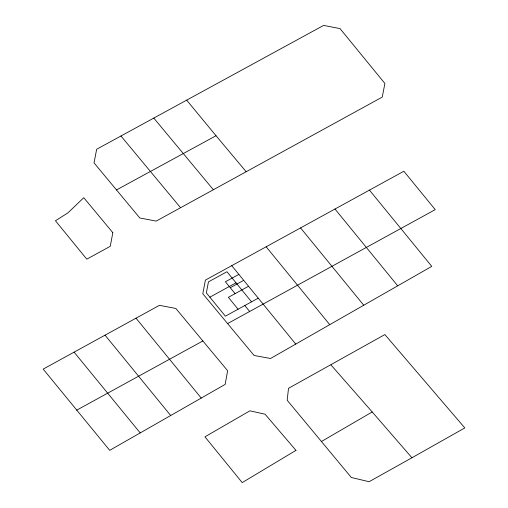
<?xml version="1.0" encoding="UTF-8"?>
<svg xmlns="http://www.w3.org/2000/svg" width="508" height="508" viewBox="0 0 508 508"><rect width="100%" height="100%" fill="white"/><g stroke="black" fill="none" stroke-linecap="round" stroke-linejoin="round"><path stroke-width="0.76" d="M321.272 441.598L372.218 411.956L411.937 457.765L464.814 427.92L384.867 334.569L288.512 388.322L287.179 400.253L351.333 477.501L369.087 481.717L411.937 457.765M140.214 432.924L225.171 384.391L227.622 370.719L175.825 308.451L159.442 305.333L43.186 369.1L109.709 450.336L140.214 432.924L74.085 352.139M180.562 207.728L156.197 221.101L139.808 217.983L94.037 162.89L96.66 149.257L323.634 25.4L340.017 28.607L384.893 83.471L382.245 97.098L180.562 207.728L120.955 135.992M227.609 323.583L435.229 209.626L403.854 171.247L205.391 280.118L202.806 293.751L254.108 355.479L270.529 358.496L431.762 266.37L369.468 190.119M238.862 274.39L225.406 281.769L235.102 293.649M209.861 297.174L236.017 282.835M230.257 287.712L243.713 280.333M248.558 286.271L228.378 297.339L238.074 309.22M258.255 298.152L225.381 316.179L206.362 292.887L208.451 281.876L226.955 271.729L251.53 301.841M202.882 340.951L76.638 410.197M246.177 171.742L216.027 135.738L116.503 189.935M330.975 364.941L372.218 411.956M213.373 189.751L153.797 118.072M186.671 100.152L216.027 135.738M397.694 285.82L334.988 209.042M363.734 305.225L300.565 227.908M329.736 324.656L266.148 246.78M170.688 415.512L105.048 335.172M231.731 265.652L295.745 344.087M244.799 305.53L249.65 311.468M136.017 318.186L201.231 398.075M112.833 232.683L110.249 246.316L86.792 259.169L55.448 220.764L67.901 212.896L83.763 197.701L112.833 232.683M295.961 450.367L242.208 482.6L204.934 436.829L249.892 410.832L265.049 414.191L295.961 450.367"/></g></svg>
